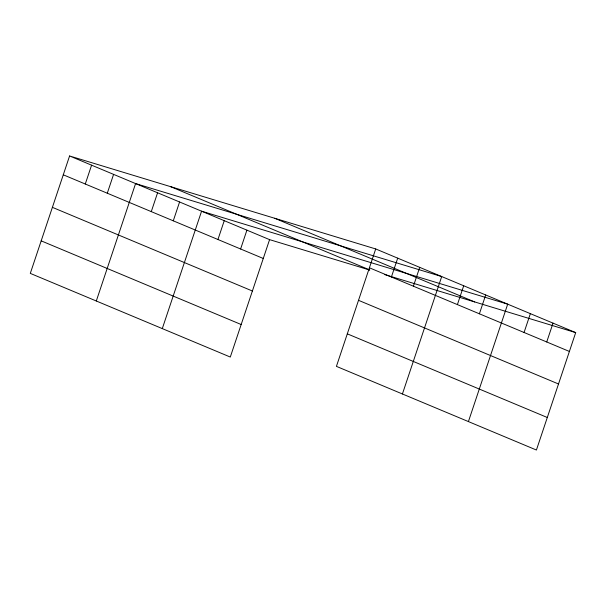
<?xml version="1.0" encoding="UTF-8"?>
<svg xmlns="http://www.w3.org/2000/svg" width="606" height="606" viewBox="0 0 606 606"><rect width="100%" height="100%" fill="white"/><g stroke="black" fill="none" stroke-linecap="round" stroke-linejoin="round"><path stroke-width="0.91" d="M69.584 155.969L30.3 273.389L230.295 357.048L269.579 239.635L69.584 155.969L375.705 248.952L575.7 332.611L536.416 450.031L336.421 366.365L375.705 248.952M85.279 184.012L91.589 165.173M107.285 193.216L113.587 174.376M96.301 300.993L135.585 183.58L441.706 276.556L402.414 393.976M151.28 211.623L157.583 192.784M173.278 220.826L179.581 201.987M162.294 328.603L201.578 211.191L507.699 304.167L468.415 421.579M217.948 239.506L224.25 220.675M240.612 248.99L246.915 230.151M391.4 276.995L397.703 258.156M413.406 286.191L419.708 267.36M457.401 304.598L463.704 285.759M479.399 313.802L485.701 294.963M524.061 332.489L530.371 313.65M546.733 341.966L553.036 323.134M269.579 239.635L369.713 270.049M384.833 274.639L575.7 332.611M274.685 218.266L474.68 301.932M369.402 267.791L569.398 351.45M170.604 186.656L369.728 269.95M63.282 174.808L263.277 258.474M358.517 300.318L558.512 383.984M52.396 207.343L252.391 291.001M347.306 333.838L547.301 417.496M41.185 240.855L241.18 324.521"/></g></svg>
